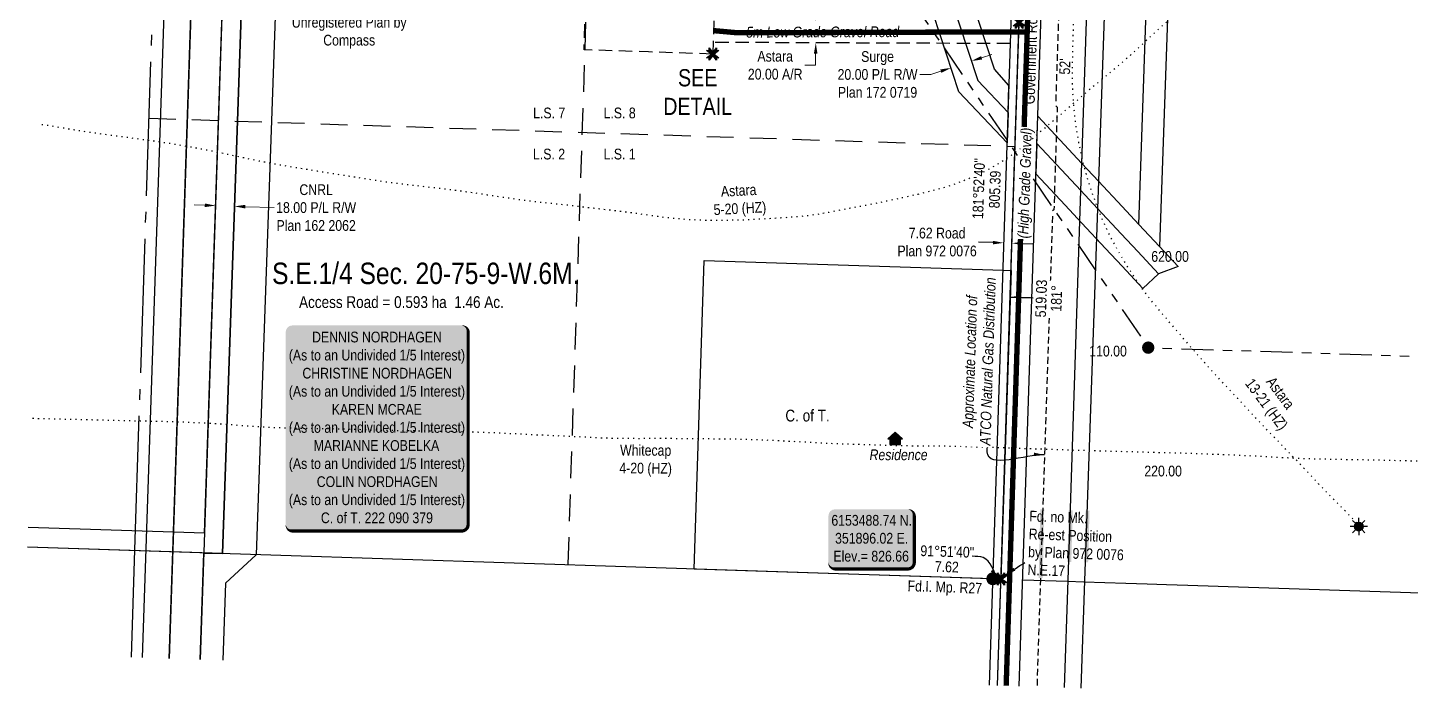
# Model space of a CAD drawing. Extents: x 350119 to 360339, y 6149858 to 6155226.
# Drawn here: x 350997 to 352285, y 6153387 to 6154002 of the extents above; entities that cross this region are included whole.
import ezdxf
from ezdxf.enums import TextEntityAlignment as Align

# ---------------------------------------------------------------- set-up
doc = ezdxf.new("R2010")
doc.units = 0
doc.header["$LTSCALE"] = 5
doc.header["$PDMODE"] = 35
doc.header["$PDSIZE"] = 0.5
for name, pattern in [('foc-ACCESSROAD', [3.75, 2.5, -1.25]), ('foc-DOT', [1, 0.2, -0.8]), ('foc-DRILLPATH', [14.75, 6, -1.75, 1.75, -1.75, 1.75, -1.75]), ('foc-LSD', [8, 5, -3]), ('foc-QUARTERLINE', [33, 25, -3, 2, -3]), ('UG_PIPE', [1.875, 1.25, -0.625])]:
    doc.linetypes.add(name, pattern=pattern)
doc.layers.get('Defpoints').update_dxf_attribs({"color": 9})
for name, color, linetype in [('AS-DRILL', 8, 'foc-DOT'), ('AS-DRILL-T', 8, 'Continuous'), ('AS-PIPE-UG', 44, 'UG_PIPE'), ('AS-PIPE-UG-T', 44, 'Continuous'), ('AS-RESIDENCE', 14, 'Continuous'), ('AS-ROADS', 254, 'Continuous'), ('AS-TELUS', 224, 'foc-TEL'), ('AS-UNDERLAY-H', 141, 'Continuous'), ('C-RW', 13, 'Continuous'), ('C-SYMBOL', 7, 'Continuous'), ('CG-NOTES', 7, 'Continuous'), ('DETAIL-HZ-Existing', 8, 'foc-DOT'), ('DETAIL-T', 7, 'Continuous'), ('F-AR', 190, 'foc-ACCESSROAD'), ('F-RW', 190, 'Continuous'), ('F-WS', 190, 'foc-ACCESSROAD'), ('F-WS-S', 8, 'Continuous'), ('L-AREAREQUIRED', 7, 'Continuous'), ('L-BD', 7, 'Continuous'), ('L-MON', 1, 'Continuous'), ('L-MON-T', 1, 'Continuous'), ('L-QSEC', 8, 'foc-QUARTERLINE'), ('L-ROAD-T', 7, 'Continuous'), ('L-SEC', 7, 'Continuous'), ('L-SECTION-LSD', 7, 'foc-LSD'), ('L-TITLEDB', 4, 'Continuous'), ('L-TITLEDB-T', 4, 'Continuous'), ('P-PDRILLPATH', 12, 'foc-DRILLPATH')]:
    doc.layers.add(name, color=color, linetype=linetype)
for name, color, linetype, lineweight in [('C-RW-T', 13, 'Continuous', 9), ('F-AR-T', 190, 'Continuous', 9), ('F-RW-T', 190, 'Continuous', 9), ('T-TEXT', 48, 'Continuous', 18)]:
    doc.layers.add(name, color=color, linetype=linetype, lineweight=lineweight)
doc.layers.add('P-DRILL-OFFSET', color=7, linetype='Continuous', true_color=0xcccccc, plot=False)
doc.layers.add('Z-DRILL-POINT', color=7, linetype='Continuous', true_color=0x7575ff, plot=False)
doc.styles.add('100L', font='ARIALN.TTF', dxfattribs={"height": 11})
doc.styles.add('175L', font='ARIALN.TTF', dxfattribs={"height": 20})
doc.styles.add('80', font='ARIALN.TTF', dxfattribs={"height": 10})
doc.styles.add('80CG', font='ARIALN.TTF', dxfattribs={"height": 10})
doc.styles.add('80L', font='ARIALN.TTF', dxfattribs={"height": 10})
doc.styles.add('80LS', font='ARIALNI.TTF', dxfattribs={"height": 10})
doc.styles.add('foc-LtypeFont', font='ARIALN.TTF', dxfattribs={"height": 7.35})
doc.styles.add('TXT', font='ARIALN.TTF', dxfattribs={"height": 0.2})
doc.linetypes.add('foc-TEL', pattern='A,2,-1,["T",foc-LtypeFont,S=0.2,R=0,X=-0.425,Y=-0.75],-1.24,8', length=12.24)
doc.linetypes.add('foc-TEL-NOLINE', pattern='A,0,-2,["T",foc-LtypeFont,S=0.2,R=0,X=-0.425,Y=-0.75],-10.24', length=12.24)
doc.dimstyles.new('Compass 5 000', dxfattribs={"dimscale": 5, "dimtxt": 9, "dimasz": 2, "dimexe": 0.2, "dimexo": 0.0625, "dimgap": 0.5, "dimtad": 0, "dimtih": 1, "dimtoh": 1, "dimzin": 0, "dimdsep": 46, "dimtxsty": '80CG', "dimcen": 0.1, "dimse1": 1, "dimse2": 1, "dimclrd": 256, "dimclrt": 256, "dimaunit": 1, "dimadec": 4, "dimazin": 0, "dimtfac": 0.06, "dimtofl": 0, "dimtmove": 0, "dimatfit": 1, "dimfxl": 0.2, "dimtolj": 1, "dimtzin": 0, "dimlwd": -1, "dimarcsym": 0})

# ---------------------------------------------------------------- blocks, each defined once
blk = doc.blocks.new('*D395')
at = {"layer": 'Defpoints', "color": 0, "transparency": 16777216}
for p in [(351124.6, 6154039.1), (351149.6, 6154038.3), (351148.8, 6154017)]:
    blk.add_point(p, dxfattribs=at)
at = {"layer": 'F-RW-T', "transparency": 16777216}
for p, q in [((351113.9, 6154018.2), (351103.9, 6154018.5)), ((351158.8, 6154016.6), (351240.7, 6154013.9))]:
    blk.add_line(p, q, dxfattribs=at)
for points in [[(351113.9, 6154019.8), (351113.8, 6154016.5), (351123.9, 6154017.8)], [(351158.9, 6154018.3), (351158.8, 6154015), (351148.8, 6154017)]]:
    blk.add_solid(points, dxfattribs=at)
at = {"layer": 'F-RW-T', "transparency": 16777216, "insert": (351296.2, 6154013.9), "char_height": 10, "attachment_point": 5, "style": '80CG'}
blk.add_mtext('\\A1;CSV\\P25.00 P/L R/W\\PUnregistered Plan by \\PCompass', dxfattribs=at)
blk = doc.blocks.new('*D404')
at = {"layer": 'Defpoints', "color": 0, "transparency": 16777216}
for p in [(351731, 6154007.9), (351738.9, 6154007.9), (351738.9, 6153987.9)]:
    blk.add_point(p, dxfattribs=at)
at = {"layer": 'F-AR-T', "transparency": 16777216}
for p, q in [((351731, 6154017.9), (351731, 6154027.9)), ((351730.9, 6153977.9), (351730.9, 6153967)), ((351730.9, 6153967), (351720.9, 6153967))]:
    blk.add_line(p, q, dxfattribs=at)
for points in [[(351729.3, 6154017.9), (351732.6, 6154017.9), (351731, 6154007.9)], [(351729.3, 6153977.9), (351732.6, 6153977.9), (351731, 6153987.9)]]:
    blk.add_solid(points, dxfattribs=at)
at = {"layer": 'F-AR-T', "transparency": 16777216, "insert": (351693.2, 6153967), "char_height": 10, "attachment_point": 5, "style": '80CG'}
blk.add_mtext('\\A1;Astara\\P20.00 A/R', dxfattribs=at)
blk = doc.blocks.new('*D406')
at = {"layer": 'C-RW-T', "transparency": 16777216}
for p, q in [((351161.6, 6153836.6), (351151.6, 6153836.9)), ((351199.4, 6153835.3), (351226.3, 6153834.4))]:
    blk.add_line(p, q, dxfattribs=at)
for points in [[(351161.7, 6153838.3), (351161.6, 6153834.9), (351171.6, 6153836.3)], [(351199.4, 6153837), (351199.3, 6153833.6), (351189.4, 6153835.6)]]:
    blk.add_solid(points, dxfattribs=at)
at = {"layer": 'Defpoints', "color": 0, "transparency": 16777216}
for p in [(351173.8, 6153900.4), (351191.6, 6153899.8), (351189.4, 6153835.6)]:
    blk.add_point(p, dxfattribs=at)
at = {"layer": 'C-RW-T', "transparency": 16777216, "insert": (351265.4, 6153834.4), "char_height": 10, "attachment_point": 5, "style": '80CG'}
blk.add_mtext('\\A1;CNRL\\P18.00 P/L R/W\\PPlan 162 2062', dxfattribs=at)
blk = doc.blocks.new('*D407')
at = {"layer": 'Defpoints', "color": 0, "transparency": 16777216}
for p in [(351852.9, 6154101.1), (351835.8, 6154095.5), (351848.1, 6154057.6)]:
    blk.add_point(p, dxfattribs=at)
at = {"layer": 'F-RW-T', "transparency": 16777216}
for p, q in [((351874.7, 6154066.2), (351884.2, 6154069.3)), ((351827, 6154050.7), (351817, 6154050.7)), ((351838.6, 6154054.5), (351827, 6154050.7))]:
    blk.add_line(p, q, dxfattribs=at)
for points in [[(351874.2, 6154067.8), (351875.2, 6154064.6), (351865.2, 6154063.1)], [(351838.1, 6154056.1), (351839.1, 6154052.9), (351848.1, 6154057.6)]]:
    blk.add_solid(points, dxfattribs=at)
at = {"layer": 'F-RW-T', "transparency": 16777216, "insert": (351777.9, 6154050.7), "char_height": 10, "attachment_point": 5, "style": '80CG', "bg_fill": 3, "box_fill_scale": 1.1, "bg_fill_color": 256, "bg_fill_true_color": 13158600, "bg_fill_transparency": 0}
blk.add_mtext('\\A1;Alliance\\P18.00 P/L R/W\\PPlan 002 3896', dxfattribs=at)
blk = doc.blocks.new('*D411')
at = {"layer": 'Defpoints', "color": 0, "transparency": 16777216}
for p in [(351906.7, 6153820.7), (351914.6, 6153820.4), (351906.1, 6153801.6)]:
    blk.add_point(p, dxfattribs=at)
at = {"layer": 'L-TITLEDB-T', "transparency": 16777216}
for p, q in [((351896.1, 6153801.9), (351882.8, 6153802.3)), ((351924, 6153801), (351934, 6153800.7))]:
    blk.add_line(p, q, dxfattribs=at)
for points in [[(351896.2, 6153803.5), (351896.1, 6153800.2), (351906.1, 6153801.6)], [(351924, 6153802.7), (351923.9, 6153799.3), (351914, 6153801.3)]]:
    blk.add_solid(points, dxfattribs=at)
at = {"layer": 'L-TITLEDB-T', "transparency": 16777216, "insert": (351844.1, 6153802.3), "char_height": 10, "attachment_point": 5, "style": '80CG', "bg_fill": 3, "box_fill_scale": 1.1, "bg_fill_color": 256, "bg_fill_true_color": 13158600, "bg_fill_transparency": 0}
blk.add_mtext('\\A1;7.62 Road\\PPlan 972 0076', dxfattribs=at)
blk = doc.blocks.new('fdia')
at = {"color": 255, "const_width": 1}
blk.add_lwpolyline([(-0.5, 0, 1), (0.5, 0, 1)], format="xyb", close=True, dxfattribs=at)
blk = doc.blocks.new('Fdiaa')
blk.add_blockref('fdia', (0, 0))
blk = doc.blocks.new('fdib')
at = {"color": 1, "const_width": 1.6}
blk.add_lwpolyline([(-0.4, 0, 1), (0.4, 0, 1)], format="xyb", close=True, dxfattribs=at)
at = {"color": 1}
blk.add_circle((0, 0), 0.8, dxfattribs=at)
blk = doc.blocks.new('Fdibb')
blk.add_blockref('fdib', (0, 0))
blk = doc.blocks.new('fdicc')
for name in ['Fdibb', 'Fdiaa']:
    blk.add_blockref(name, (0, 0))
blk = doc.blocks.new('FDI')
blk.add_blockref('fdicc', (0, 0))
blk = doc.blocks.new('res_occ')
for points in [[(0.1, 0.89), (-1.26, -0.37), (1.46, -0.37)], [(-0.9, -1.43), (1.1, -1.43), (1.1, -0.37), (-0.9, -0.37)]]:
    blk.add_hatch(color=14).paths.add_polyline_path(points)
at = {"color": 14}
for points in [[(0.1, 0.89), (-1.26, -0.37), (1.46, -0.37)], [(-0.9, -1.43), (1.1, -1.43), (1.1, -0.37), (-0.9, -0.37)]]:
    blk.add_lwpolyline(points, close=True, dxfattribs=at)
blk = doc.blocks.new('TEMP')
h = blk.add_hatch(color=255)
h.dxf.hatch_style = 1
h.paths.add_polyline_path([(0, 0.25), (-0.67, 1.15), (-0.67, 0.67), (-1.15, 0.67), (-0.25, 0), (-1.15, -0.67), (-0.67, -0.67), (-0.67, -1.15), (0, -0.25), (0.67, -1.15), (0.67, -0.67), (1.15, -0.67), (0.25, 0), (1.15, 0.67), (0.67, 0.67), (0.67, 1.15)])
h.paths.add_polyline_path([(0.57, 0.85), (0.57, 0.57), (0.85, 0.57), (0.08, 0), (0.85, -0.57), (0.57, -0.57), (0.57, -0.85), (0, -0.08), (-0.57, -0.85), (-0.57, -0.57), (-0.85, -0.57), (-0.08, 0), (-0.85, 0.57), (-0.57, 0.57), (-0.57, 0.85), (0, 0.08)], flags=16)
h = blk.add_hatch(color=1)
h.dxf.hatch_style = 1
h.paths.add_polyline_path([(0, 0.08), (-0.57, 0.85), (-0.57, 0.57), (-0.85, 0.57), (-0.08, 0), (-0.85, -0.57), (-0.57, -0.57), (-0.57, -0.85), (0, -0.08), (0.57, -0.85), (0.57, -0.57), (0.85, -0.57), (0.08, 0), (0.85, 0.57), (0.57, 0.57), (0.57, 0.85)])
at = {"color": 1}
for p, q in [((-0.08, 0), (0.08, 0)), ((0, 0.08), (0, -0.08))]:
    blk.add_line(p, q, dxfattribs=at)
at = {"color": 255, "flags": 128}
blk.add_lwpolyline([(-0.25, 0), (-1.15, 0.67), (-0.67, 0.67), (-0.67, 1.15), (0, 0.25), (0.67, 1.15), (0.67, 0.67), (1.15, 0.67), (0.25, 0), (1.15, -0.67), (0.67, -0.67), (0.67, -1.15), (0, -0.25), (-0.67, -1.15), (-0.67, -0.67), (-1.15, -0.67)], close=True, dxfattribs=at)
at = {"color": 1, "flags": 128}
blk.add_lwpolyline([(-0.08, 0), (-0.85, 0.57), (-0.57, 0.57), (-0.57, 0.85), (0, 0.08), (0.57, 0.85), (0.57, 0.57), (0.85, 0.57), (0.08, 0), (0.85, -0.57), (0.57, -0.57), (0.57, -0.85), (0, -0.08), (-0.57, -0.85), (-0.57, -0.57), (-0.85, -0.57)], close=True, dxfattribs=at)
blk = doc.blocks.new('*D441')
at = {"layer": 'Defpoints', "color": 0, "transparency": 16777216}
for p in [(351857.1, 6153964.6), (351857.2, 6153964.2), (351876.2, 6153970.4)]:
    blk.add_point(p, dxfattribs=at)
at = {"layer": 'F-RW-T', "transparency": 16777216}
for p, q in [((351885.6, 6153974), (351895.1, 6153977.1)), ((351847.6, 6153961.5), (351838.1, 6153958.4)), ((351838.1, 6153958.4), (351828.1, 6153958.4))]:
    blk.add_line(p, q, dxfattribs=at)
for points in [[(351885.1, 6153975.6), (351886.1, 6153972.4), (351876.1, 6153970.9)], [(351847.1, 6153963.1), (351848.1, 6153959.9), (351857.1, 6153964.6)]]:
    blk.add_solid(points, dxfattribs=at)
at = {"layer": 'F-RW-T', "transparency": 16777216, "insert": (351788.6, 6153958.4), "char_height": 10, "attachment_point": 5, "style": '80CG'}
blk.add_mtext('\\A1;Surge\\P20.00 P/L R/W\\PPlan 172 0719', dxfattribs=at)
blk = doc.blocks.new('*U451')
h = blk.add_hatch(color=254)
edge = h.paths.add_edge_path()
edge.add_line((-34, -28.5), (34, -28.5))
edge.add_arc((34, -22.5), 6, 270, 360)
edge.add_line((40, -22.5), (40, 21))
edge.add_arc((34, 21), 6, 0, 90)
edge.add_line((34, 27), (-34, 27))
edge.add_arc((-34, 21), 6, 90, 180)
edge.add_line((-40, 21), (-40, -22.5))
edge.add_arc((-34, -22.5), 6, 180, 270)
at = {"color": 1, "flags": 128}
blk.add_lwpolyline([(-34, -28.5, 3, 3, 0), (34, -28.5, 3, 3, 0.414214), (40, -22.5, 3, 3, 0), (40, 21, 3, 0, 0.414214), (34, 27, 0, 0, 0), (-34, 27, 0, 0, 0.414214), (-40, 21, 0, 0, 0), (-40, -22.5, 0, 3, 0.414214)], format="xyseb", close=True, dxfattribs=at)
blk.add_lwpolyline([(-27.6, -15.9, 0, 10, 0), (0, 0, 5, 5, 0)], format="xyseb", dxfattribs=at)
at = {"color": 1, "style": '80'}
blk.add_attdef('ENTER_TEXT_001', (-37, -5), '', height=10, dxfattribs=at)
blk = doc.blocks.new('*U493')
h = blk.add_hatch(color=59)
edge = h.paths.add_edge_path()
edge.add_line((-79, -96.5), (79, -96.5))
edge.add_arc((79, -90.5), 6, 270, 360)
edge.add_line((85, -90.5), (85, 89))
edge.add_arc((79, 89), 6, 0, 90)
edge.add_line((79, 95), (-79, 95))
edge.add_arc((-79, 89), 6, 90, 180)
edge.add_line((-85, 89), (-85, -90.5))
edge.add_arc((-79, -90.5), 6, 180, 270)
at = {"color": 1, "flags": 128}
blk.add_lwpolyline([(-79, -96.5, 3, 3, 0), (79, -96.5, 3, 3, 0.414214), (85, -90.5, 3, 3, 0), (85, 89, 3, 0, 0.414214), (79, 95, 0, 0, 0), (-79, 95, 0, 0, 0.414214), (-85, 89, 0, 0, 0), (-85, -90.5, 0, 3, 0.414214)], format="xyseb", close=True, dxfattribs=at)
blk.add_lwpolyline([(-59.1, -14.1, 0, 7.5, 0), (0, 0, 0, 0, 0)], format="xyseb", dxfattribs=at)
at = {"color": 1, "style": '80'}
blk.add_attdef('ENTER_TEXT_001', (-37, -5), '', height=10, dxfattribs=at)
blk = doc.blocks.new('plbh')
at = {"layer": 'L-MON'}
h = blk.add_hatch(color=255, dxfattribs=at)
h.dxf.hatch_style = 1
edge = h.paths.add_edge_path()
edge.add_arc((0, 0), 1.16, 0, 360)
h = blk.add_hatch(color=256, dxfattribs=at)
h.dxf.hatch_style = 1
h.paths.add_polyline_path([(-0.96, 0, 1), (0.96, 0, 1)])
h.paths.add_polyline_path([(0.91, 0, -1), (-0.91, 0, -1)], flags=16)
h.paths.add_polyline_path([(0.45, 0, -1), (-0.45, 0, -1)], flags=0)
h = blk.add_hatch(color=256, dxfattribs=at)
h.dxf.hatch_style = 1
h.paths.add_polyline_path([(-0.45, 0, 1), (0.45, 0, 1)])
h.paths.add_polyline_path([(0.4, 0, -1), (-0.4, 0, -1)], flags=16)
at = {"layer": 'L-MON', "color": 240}
for radius in [0.96, 0.91, 0.45, 0.4]:
    blk.add_circle((0, 0), radius, dxfattribs=at)
blk = doc.blocks.new('GAS')
h = blk.add_hatch(color=255)
h.dxf.hatch_style = 1
edge = h.paths.add_edge_path()
edge.add_arc((0, 0), 0.9, 0, 360)
for p, q in [((-0.81, 0), (-1.62, 0)), ((-0.57, 0.57), (-1.14, 1.14)), ((0, 0.81), (0, 1.62)), ((0.57, 0.57), (1.14, 1.14)), ((1.62, 0), (0.81, 0)), ((-0.57, -0.57), (-1.14, -1.14)), ((0, -0.81), (0, -1.62)), ((1.14, -1.14), (0.57, -0.57))]:
    blk.add_line(p, q)
blk.add_circle((0, 0), 0.8)

msp = doc.modelspace()

# ---------------------------------------------------------------- hatches: boundary and pattern name
at = {"layer": 'AS-UNDERLAY-H'}
h = msp.add_hatch(color=256, dxfattribs=at)
h.dxf.hatch_style = 1
h.paths.add_polyline_path([(351940.218, 6153553.391), (351943.917, 6153553.391), (351942.551, 6153489.59), (351938.852, 6153489.59)])
h = msp.add_hatch(color=256, dxfattribs=at)
h.dxf.hatch_style = 1
h.paths.add_polyline_path([(351966.751, 6153552.421), (351970.45, 6153552.421), (351969.168, 6153504.291), (351965.47, 6153504.291)])
h = msp.add_hatch(color=256, dxfattribs=at)
h.dxf.hatch_style = 1
h.paths.add_polyline_path([(351982.445, 6153552.259), (351986.143, 6153552.259), (351984.862, 6153504.129), (351981.163, 6153504.129)])

# ---------------------------------------------------------------- linework, layer by layer
at = {"layer": 'AS-DRILL', "flags": 128}
msp.add_lwpolyline([(353710.497, 6153803.69), (353710.497, 6153803.69), (353710.32, 6153803.776), (353709.955, 6153803.938), (353709.4, 6153804.097), (353708.472, 6153803.878), (353707.635, 6153802.795), (353707.553, 6153802.137), (353707.73, 6153801.741), (353707.907, 6153801.635), (353708.163, 6153801.807), (353708.505, 6153802.166), (353708.897, 6153802.813), (353708.877, 6153803.434), (353708.491, 6153803.837), (353708.247, 6153804.336), (353708.096, 6153804.901), (353708.122, 6153805.4), (353708.309, 6153805.884), (353708.369, 6153806.202), (353708.414, 6153806.351), (353708.542, 6153806.587), (353708.586, 6153806.986), (353708.52, 6153807.428), (353708.525, 6153807.558), (353708.52, 6153807.428), (353708.551, 6153807.447), (353708.598, 6153807.656), (353708.81, 6153807.709), (353709.226, 6153807.605), (353709.693, 6153807.789), (353709.988, 6153807.949), (353710.057, 6153808.207), (353710.426, 6153808.455), (353710.872, 6153808.34), (353711.142, 6153808.341), (353711.355, 6153808.114), (353711.399, 6153807.652), (353711.414, 6153807.502), (353711.396, 6153807.542), (353711.278, 6153807.606), (353711.158, 6153807.63), (353711.101, 6153807.722), (353711.089, 6153807.953), (353711.425, 6153808.112), (353711.933, 6153807.764), (353712.324, 6153807.471), (353712.372, 6153807.42), (353712.356, 6153807.24), (353712.638, 6153807.001), (353712.708, 6153806.698), (353712.697, 6153806.348), (353712.788, 6153806.095), (353712.857, 6153806.053), (353712.897, 6153806.052), (353712.916, 6153806.041), (353712.873, 6153805.952), (353712.6, 6153805.561), (353711.984, 6153804.791), (353711.094, 6153803.6), (353709.96, 6153802.007), (353708.648, 6153800.15), (353707.168, 6153798.078), (353705.477, 6153795.673), (353703.573, 6153792.905), (353701.488, 6153789.773), (353699.23, 6153786.286), (353696.742, 6153782.477), (353694.056, 6153778.424), (353691.269, 6153774.065), (353688.369, 6153769.328), (353685.286, 6153764.198), (353682.061, 6153758.683), (353678.746, 6153752.9), (353675.273, 6153746.863), (353671.673, 6153740.629), (353667.947, 6153734.2), (353664.054, 6153727.586), (353659.991, 6153720.937), (353655.739, 6153714.065), (353651.491, 6153706.983), (353647.148, 6153699.764), (353642.534, 6153692.514), (353637.7, 6153685.291), (353637.469, 6153684.958), (353632.745, 6153678.012), (353627.757, 6153670.654), (353622.648, 6153663.27), (353620.726, 6153660.562), (353617.341, 6153655.963), (353611.715, 6153648.966), (353605.61, 6153642.326), (353599.206, 6153635.996), (353592.606, 6153629.813), (353585.745, 6153623.888), (353578.545, 6153618.315), (353571.017, 6153613.103), (353563.193, 6153608.311), (353555.113, 6153603.948), (353546.862, 6153599.86), (353538.439, 6153595.999), (353529.811, 6153592.314), (353520.992, 6153588.876), (353512.092, 6153585.741), (353503.039, 6153582.781), (353493.855, 6153580.126), (353484.608, 6153577.663), (353475.342, 6153575.25), (353465.558, 6153572.885), (353456.115, 6153570.858), (353446.679, 6153569.042), (353442.372, 6153568.285), (353437.181, 6153567.437), (353427.59, 6153566.086), (353418.018, 6153564.984), (353408.34, 6153563.997), (353398.718, 6153563.187), (353389.104, 6153562.627), (353379.487, 6153562.297), (353369.859, 6153562.198), (353360.208, 6153562.34), (353340.897, 6153562.933), (353321.634, 6153563.456), (353302.356, 6153563.848), (353283.096, 6153564.17), (353263.881, 6153564.351), (353244.597, 6153564.243), (353225.614, 6153563.876), (353206.871, 6153563.79), (353187.968, 6153564.32), (353169.211, 6153565.326), (353150.662, 6153566.565), (353128.987, 6153567.968), (353109.737, 6153569.2), (353090.564, 6153570.309), (353071.289, 6153571.092), (353052.003, 6153571.825), (353032.704, 6153572.789), (353013.468, 6153573.81), (352994.183, 6153574.904), (352974.941, 6153576.066), (352955.707, 6153577.147), (352936.333, 6153577.963), (352917.087, 6153578.405), (352897.817, 6153578.717), (352878.547, 6153579.049), (352859.247, 6153579.373), (352839.929, 6153579.737), (352820.681, 6153580.118), (352801.494, 6153580.538), (352782.206, 6153580.921), (352762.966, 6153581.242), (352743.675, 6153581.545), (352724.462, 6153581.776), (352705.179, 6153582.298), (352685.915, 6153583.101), (352666.637, 6153583.784), (352647.381, 6153584.526), (352628.092, 6153585.469), (352608.842, 6153586.401), (352589.59, 6153587.253), (352570.294, 6153587.986), (352551.041, 6153588.518), (352531.765, 6153588.95), (352512.478, 6153589.363), (352493.155, 6153589.897), (352473.882, 6153590.72), (352454.615, 6153591.732), (352436.017, 6153592.682), (352417.167, 6153593.591), (352398.308, 6153594.54), (352379.564, 6153595.335), (352360.994, 6153595.944), (352342.406, 6153596.583), (352323.508, 6153597.273), (352304.649, 6153597.902), (352284.966, 6153598.438), (352267.289, 6153598.837), (352248.653, 6153599.238), (352230.055, 6153599.608), (352211.314, 6153599.883), (352192.668, 6153600.314), (352174.043, 6153601.065), (352155.365, 6153602.038), (352136.509, 6153603.087), (352117.888, 6153603.958), (352099.232, 6153604.679), (352080.734, 6153605.346), (352062.071, 6153605.868), (352043.417, 6153606.36), (352024.845, 6153606.899), (352006.072, 6153607.415), (351987.418, 6153607.897), (351968.776, 6153608.448), (351950.146, 6153609.069), (351931.466, 6153609.662), (351912.68, 6153610.378), (351893.953, 6153611.082), (351875.52, 6153611.617), (351855.864, 6153612.062), (351836.631, 6153612.263), (351817.346, 6153612.435), (351798.07, 6153612.878), (351778.819, 6153613.47), (351759.578, 6153614.051), (351740.353, 6153614.832), (351721.098, 6153615.874), (351701.953, 6153616.952), (351682.653, 6153617.876), (351663.354, 6153618.519), (351644.094, 6153618.831), (351624.839, 6153618.993), (351605.655, 6153619.202), (351586.389, 6153619.324), (351567.115, 6153619.236), (351547.896, 6153619.266), (351528.626, 6153619.909), (351509.329, 6153620.902), (351490.038, 6153621.806), (351480.416, 6153622.196), (351470.795, 6153622.607), (351461.196, 6153623.117), (351451.588, 6153623.618), (351432.307, 6153624.51), (351413.082, 6153625.271), (351393.809, 6153625.814), (351374.481, 6153626.188), (351355.068, 6153626.415), (351335.788, 6153626.737), (351316.616, 6153627.296), (351297.356, 6153627.908), (351278.099, 6153628.31), (351258.948, 6153628.588), (351239.69, 6153628.98), (351220.403, 6153629.673), (351201.134, 6153630.916), (351181.891, 6153632.368), (351162.599, 6153633.511), (351143.36, 6153634.473), (351124.042, 6153635.137), (351104.794, 6153635.498), (351085.506, 6153635.901), (351066.243, 6153636.413), (351046.987, 6153636.865), (351027.799, 6153637.244), (351008.496, 6153637.768), (351000.488, 6153638.043)], dxfattribs=at)
at = {"layer": 'AS-PIPE-UG', "flags": 128}
for points in [[(351955.01, 6153933.621), (351966.671, 6154290.049), (351951.521, 6154291.76)], [(351954.861, 6153929.065), (351956.022, 6153928.03), (351952.938, 6153832.249), (351951.661, 6153831.288)], [(351951.506, 6153826.513), (351940.429, 6153487.975), (351937.168, 6153388.295)]]:
    msp.add_lwpolyline(points, dxfattribs=at)
at = {"layer": 'AS-ROADS', "const_width": 4.999, "flags": 128}
for points in [[(351943.611, 6154480.879), (351908.469, 6153389.225)], [(351635.641, 6153999.295), (351655.952, 6153997.452), (351682.005, 6153997.306), (351928.071, 6153998.129)]]:
    msp.add_lwpolyline(points, dxfattribs=at)
at = {"layer": 'AS-TELUS', "linetype": 'foc-TEL-NOLINE'}
msp.add_line((351900.252, 6153389.491), (351931.75, 6154346.282), dxfattribs=at)
at = {"layer": 'C-RW', "flags": 128}
msp.add_lwpolyline([(350997.156, 6153536.781), (351161.422, 6153531.452), (351186.38, 6154272.63), (351251.18, 6154333.204), (351679.045, 6154319.349), (351868.758, 6154364.944), (351894.453, 6155099.838), (351912.564, 6155099.272), (351885.946, 6154350.567), (351680.889, 6154301.285), (351258.034, 6154314.977), (351204.133, 6154264.593), (351178.24, 6153512.141), (350996.54, 6153518.059)], dxfattribs=at)
at = {"layer": 'DETAIL-HZ-Existing', "flags": 128}
msp.add_lwpolyline([(352237.03, 6153537.354), (352237.019, 6153537.314), (352237.003, 6153537.145), (352237.099, 6153537.342), (352237.296, 6153537.525), (352237.469, 6153537.629), (352237.491, 6153537.669), (352237.502, 6153537.698), (352237.483, 6153537.749), (352237.455, 6153537.8), (352237.264, 6153538.057), (352236.86, 6153538.54), (352236.274, 6153539.26), (352235.495, 6153540.207), (352234.532, 6153541.32), (352233.316, 6153542.642), (352231.857, 6153544.192), (352230.136, 6153545.971), (352228.133, 6153547.999), (352225.85, 6153550.318), (352223.325, 6153552.904), (352220.589, 6153555.728), (352217.619, 6153558.739), (352214.444, 6153561.938), (352211.068, 6153565.364), (352207.44, 6153569.048), (352203.551, 6153573.001), (352199.482, 6153577.28), (352195.253, 6153581.815), (352190.809, 6153586.547), (352186.132, 6153591.458), (352181.263, 6153596.614), (352176.19, 6153601.968), (352170.902, 6153607.459), (352165.469, 6153613.105), (352159.91, 6153618.886), (352154.215, 6153624.781), (352148.425, 6153630.799), (352142.491, 6153637.022), (352136.588, 6153643.284), (352130.486, 6153649.864), (352124.308, 6153656.555), (352118.068, 6153663.219), (352111.78, 6153669.914), (352105.6, 6153676.556), (352099.421, 6153683.228), (352093.025, 6153690.277), (352086.663, 6153697.465), (352080.46, 6153704.598), (352074.164, 6153711.954), (352069.467, 6153717.465), (352057.791, 6153731.156), (352053.372, 6153736.308), (352047.319, 6153743.456), (352041.472, 6153750.776), (352035.872, 6153758.289), (352030.466, 6153765.945), (352025.265, 6153773.735), (352020.249, 6153781.638), (352015.396, 6153789.656), (352010.777, 6153797.806), (352006.373, 6153806.069), (352002.223, 6153814.473), (351998.348, 6153823.009), (351994.778, 6153831.664), (351991.431, 6153840.421), (351988.306, 6153849.252), (351985.394, 6153858.155), (351982.715, 6153867.13), (351980.308, 6153876.186), (351978.174, 6153885.303), (351976.302, 6153894.491), (351974.681, 6153903.721), (351973.323, 6153912.992), (351972.185, 6153922.285), (351971.288, 6153931.611), (351970.693, 6153940.966), (351970.387, 6153950.322), (351970.323, 6153959.699), (351970.388, 6153969.062), (351970.506, 6153978.794), (351970.721, 6153988.162), (351971.036, 6153997.527), (351971.382, 6154006.89), (351971.717, 6154016.254), (351972.042, 6154025.619), (351972.358, 6154034.983), (351972.643, 6154044.339), (351972.913, 6154053.845), (351973.208, 6154063.201), (351973.573, 6154072.544), (351973.968, 6154081.896), (351974.362, 6154091.238), (351974.647, 6154100.594), (351974.903, 6154109.96), (351975.182, 6154119.456), (351975.428, 6154128.823), (351975.563, 6154138.194), (351975.584, 6154147.729), (351975.6, 6154157.104), (351975.675, 6154166.466), (351975.82, 6154175.837), (351975.97, 6154185.347), (351976.195, 6154194.685), (351976.51, 6154204.05), (351976.865, 6154213.413), (351977.171, 6154222.778), (351977.476, 6154232.143), (351977.771, 6154241.498), (351977.93, 6154248.887), (351978.115, 6154258.246), (351978.36, 6154267.613), (351978.646, 6154276.979), (351978.941, 6154286.334), (351979.206, 6154295.691), (351979.511, 6154305.046), (351979.856, 6154314.399), (351980.131, 6154323.765), (351980.457, 6154333.13), (351980.722, 6154342.496), (351980.727, 6154351.861), (351980.682, 6154361.228), (351980.738, 6154370.592), (351980.913, 6154379.961), (351981.128, 6154389.309), (351981.332, 6154398.648), (351981.562, 6154408.145), (351981.847, 6154417.491), (351982.192, 6154426.845), (351982.557, 6154436.198), (351982.942, 6154445.56), (351983.347, 6154454.911), (351983.762, 6154464.273), (351984.203, 6154473.803), (351984.648, 6154483.154), (351985.063, 6154492.515), (351985.409, 6154501.879), (351985.784, 6154511.231), (351986.229, 6154520.592), (351986.799, 6154530.078), (351987.433, 6154539.422), (351988.059, 6154548.786), (351988.684, 6154558.14), (351989.309, 6154567.495), (351989.914, 6154576.85), (351990.47, 6154586.206), (351990.97, 6154595.705), (351991.504, 6154605.052), (351991.94, 6154614.413), (351992.265, 6154623.777), (351992.621, 6154633.17), (351992.987, 6154642.533), (351993.352, 6154651.906), (351993.748, 6154661.268), (351994.173, 6154670.629), (351994.598, 6154679.99), (351995.004, 6154689.352), (351995.379, 6154698.715), (351995.744, 6154708.078), (351996.213, 6154721.419)], dxfattribs=at)
at = {"layer": 'F-AR'}
msp.add_line((351912.357, 6153987.152), (351635.968, 6153988.269), dxfattribs=at)
at = {"layer": 'F-RW', "flags": 128}
for points in [[(351103.569, 6153415.307), (351134.019, 6154319.599), (351151.382, 6154835.296), (351156.378, 6154835.128), (351156.916, 6154851.115), (351151.921, 6154851.283), (351161.061, 6155122.757), (351186.043, 6155121.978), (351158.999, 6154318.758), (351128.55, 6153414.498)], [(351128.551, 6153414.498), (351131.916, 6153514.415), (351158.999, 6154318.758), (351178.502, 6154897.987), (351179.107, 6154915.951), (351179.522, 6154928.274), (351182.754, 6155024.292), (351183.279, 6155039.855), (351184.535, 6155077.196), (351185.04, 6155092.185), (351186.043, 6155121.978)], [(351215.02, 6155121.07), (351213.995, 6155091.243), (351213.484, 6155076.215), (351211.923, 6155030.362), (351211.392, 6155014.782), (351208.946, 6154942.227), (351208.536, 6154929.862), (351207.93, 6154911.868), (351188.186, 6154326.272), (351187.901, 6154317.813), (351160.816, 6153513.47), (351157.458, 6153413.561)], [(351235.006, 6155120.433), (351216.351, 6154566.348), (351224.464, 6154517.43), (351231.405, 6154498.942), (351241.051, 6154483.482), (351264.555, 6154458.284), (351278.713, 6154435.328), (351288.415, 6154409.792), (351292.497, 6154383.217), (351289.938, 6154299.83), (351235.642, 6154249.984), (351209.454, 6153511.124), (351180.848, 6153484.537), (351178.435, 6153412.881)], [(351157.452, 6153413.561), (351160.79, 6153512.709), (351178.24, 6153512.141), (351204.133, 6154264.593), (351258.034, 6154314.977), (351260.429, 6154381.263), (351257.307, 6154401.592), (351249.886, 6154421.122), (351238.993, 6154438.786), (351215.546, 6154463.923), (351202.575, 6154484.713), (351194.273, 6154506.823)], [(351829.934, 6154111.43), (351882.073, 6153952.684), (351910.251, 6153922.909), (351911.082, 6153948.254), (351897.526, 6153963.304), (351846.879, 6154117.507)], [(351962.829, 6153387.464), (351966.352, 6153487.368), (351978.19, 6153850.212), (351978.983, 6153875.582), (351985.152, 6154065.283)], [(352000.78, 6154039.891), (351994.6, 6153858.968), (351993.504, 6153833.683), (351981.573, 6153486.876), (351978.073, 6153386.97)]]:
    msp.add_lwpolyline(points, dxfattribs=at)
for points in [[(351864.474, 6153942.192), (351811.106, 6154104.678), (351524.641, 6154840.48), (351491.451, 6154927.483), (351484.907, 6154944.24), (351451.899, 6155028.534), (351444.108, 6155048.396), (351046.59, 6155061.742), (351047.261, 6155081.726), (351457.749, 6155067.945), (351464.637, 6155050.816), (351470.513, 6155035.835), (351503.525, 6154951.531), (351510.082, 6154934.741), (351543.298, 6154847.67), (351829.934, 6154111.43), (351882.073, 6153952.684), (351910.251, 6153922.909), (351909.329, 6153894.793)], [(351949.024, 6154248.361), (351949.958, 6154276.865), (351993.028, 6154260.605), (352008.042, 6154254.946), (352022.176, 6154249.587), (352043.093, 6154233.167), (352057.799, 6154211.095), (352065.068, 6154185.575), (352060.595, 6154063.836), (352051.435, 6153798.252), (352032.039, 6153818.834), (352039.989, 6154045.301), (352033.646, 6154065.916), (352037.728, 6154182.319), (352032.763, 6154199.584), (352022.513, 6154214.637), (352008.492, 6154225.849), (352006.856, 6154226.469), (351991.844, 6154232.164)], [(351937.883, 6153919.468), (351978.983, 6153875.582), (351994.6, 6153858.968), (352016.586, 6153835.323), (352032.039, 6153818.834), (352051.435, 6153798.252), (352068.77, 6153779.634), (352050.416, 6153772.863), (352031.164, 6153793.437), (352015.713, 6153809.948), (351993.504, 6153833.683), (351978.19, 6153850.212), (351937.053, 6153894.161)]]:
    msp.add_lwpolyline(points, close=True, dxfattribs=at)
msp.add_lwpolyline([(351936.126, 6153865.892), (351963.557, 6153836.586), (351978.837, 6153820.094, 0.00123383), (351978.904, 6153820.022), (352001.113, 6153796.287), (352016.565, 6153779.775), (352035.816, 6153759.201), (352050.416, 6153772.863), (352031.164, 6153793.437), (352015.713, 6153809.948), (351993.504, 6153833.683), (351978.19, 6153850.212), (351937.053, 6153894.161)], format="xyb", close=True, dxfattribs=at)
at = {"layer": 'F-WS', "flags": 128}
msp.add_lwpolyline([(351635.02, 6153977.409), (351575.069, 6153979.409), (351515.118, 6153981.409), (351519.451, 6154111.303), (351639.353, 6154107.303), (351636.049, 6154008.264)], close=True, dxfattribs=at)
at = {"layer": 'L-QSEC'}
for p, q in [((351096.486, 6153515.575), (351122.935, 6154319.352)), ((351093.184, 6153415.644), (351096.486, 6153515.575))]:
    msp.add_line(p, q, dxfattribs=at)
at = {"layer": 'L-SEC'}
for p, q in [((351903.635, 6153488.514), (350996.54, 6153518.059)), ((351923.735, 6153487.831), (351965.774, 6153486.437)), ((351965.774, 6153486.437), (351980.942, 6153485.935)), ((351980.942, 6153485.935), (352019.9, 6153484.644)), ((352019.9, 6153484.644), (352039.914, 6153483.98)), ((352039.914, 6153483.98), (352057.819, 6153483.387)), ((352057.819, 6153483.387), (352077.803, 6153482.725)), ((352077.803, 6153482.725), (352731.105, 6153461.074))]:
    msp.add_line(p, q, dxfattribs=at)
at = {"layer": 'L-SEC', "flags": 128}
for points in [[(351900.389, 6153389.487), (351956.386, 6155097.895)], [(351920.49, 6153388.835), (351976.486, 6155097.214)]]:
    msp.add_lwpolyline(points, dxfattribs=at)
at = {"layer": 'L-SECTION-LSD'}
for p, q in [((351500.265, 6153502.372), (351526.704, 6154306.75)), ((351109.716, 6153917.647), (351916.841, 6153891.427))]:
    msp.add_line(p, q, dxfattribs=at)
at = {"layer": 'L-TITLEDB', "flags": 128}
msp.add_lwpolyline([(351892.775, 6153389.734), (351948.772, 6155098.14)], dxfattribs=at)
msp.add_lwpolyline([(351627.104, 6153785.079), (351905.655, 6153776.047), (351913.052, 6153775.823), (351903.635, 6153488.514), (351896.021, 6153488.762), (351617.748, 6153497.826)], close=True, dxfattribs=at)
at = {"layer": 'P-PDRILLPATH', "flags": 128}
msp.add_lwpolyline([(351559.74, 6154409.745), (352040.851, 6153704.013), (356694.307, 6153554.271)], dxfattribs=at)

# ---------------------------------------------------------------- block references
at = {"layer": 'AS-RESIDENCE', "xscale": 4.998775000000045, "yscale": 4.998775000000045, "zscale": 4.998775000000045}
msp.add_blockref('res_occ', (351804.596, 6153620.818), dxfattribs=at)
at = {"layer": 'CG-NOTES'}
ref = msp.add_blockref('*U493', (351322.056, 6153629.726), dxfattribs=dict(at, xscale=0.9997390000000119, yscale=0.9997390000000119, zscale=0.9997390000000119))
ref.add_attrib('ENTER_TEXT_001', 'DENNIS NORDHAGEN', (351261.67, 6153708.905), dxfattribs={"layer": '0', "color": 1, "height": 9.99739, "style": '80'})
ref.add_attrib('ENTER_TEXT_002', '(As to an Undivided 1/5 Interest)', (351239.929, 6153692.072), dxfattribs={"layer": '0', "color": 1, "height": 9.99739, "style": '80'})
ref.add_attrib('ENTER_TEXT_003', 'CHRISTINE NORDHAGEN', (351252.603, 6153675.233), dxfattribs={"layer": '0', "color": 1, "height": 9.99739, "style": '80'})
ref.add_attrib('ENTER_TEXT_004', '(As to an Undivided 1/5 Interest)', (351239.929, 6153658.4), dxfattribs={"layer": '0', "color": 1, "height": 9.99739, "style": '80'})
ref.add_attrib('ENTER_TEXT_005', 'KAREN MCRAE', (351279.953, 6153641.56), dxfattribs={"layer": '0', "color": 1, "height": 9.99739, "style": '80'})
ref.add_attrib('ENTER_TEXT_006', '(As to an Undivided 1/5 Interest)', (351239.929, 6153624.727), dxfattribs={"layer": '0', "color": 1, "height": 9.99739, "style": '80'})
ref.add_attrib('ENTER_TEXT_007', 'MARIANNE KOBELKA', (351263.071, 6153607.888), dxfattribs={"layer": '0', "color": 1, "height": 9.99739, "style": '80'})
ref.add_attrib('ENTER_TEXT_008', '(As to an Undivided 1/5 Interest)', (351239.929, 6153591.055), dxfattribs={"layer": '0', "color": 1, "height": 9.99739, "style": '80'})
ref.add_attrib('ENTER_TEXT_009', 'COLIN NORDHAGEN', (351265.956, 6153574.215), dxfattribs={"layer": '0', "color": 1, "height": 9.99739, "style": '80'})
ref.add_attrib('ENTER_TEXT_010', '(As to an Undivided 1/5 Interest)', (351239.929, 6153557.383), dxfattribs={"layer": '0', "color": 1, "height": 9.99739, "style": '80'})
ref.add_attrib('ENTER_TEXT_011', 'C. of T. 222 090 379', (351269.826, 6153540.543), dxfattribs={"layer": '0', "color": 1, "height": 9.99739, "style": '80'})
at = {"layer": 'DETAIL-T'}
ref = msp.add_blockref('*U451', (351782.83, 6153526.422), dxfattribs=dict(at, xscale=0.99974066, yscale=0.99974066, zscale=0.99974066))
ref.add_attrib('ENTER_TEXT_001', '6153488.74 N.', (351745.545, 6153538.191), dxfattribs={"layer": '0', "color": 1, "height": 9.99741, "style": '80'})
ref.add_attrib('ENTER_TEXT_002', '351896.02 E.', (351749.019, 6153521.488), dxfattribs={"layer": '0', "color": 1, "height": 9.99741, "style": '80'})
ref.add_attrib('ENTER_TEXT_003', 'Elev.= 826.66', (351747.464, 6153504.784), dxfattribs={"layer": '0', "color": 1, "height": 9.99741, "style": '80'})
at = {"layer": 'F-WS-S', "xscale": 4.998703300000012, "yscale": 4.998703300000012, "zscale": 4.998703300000012}
msp.add_blockref('GAS', (352237.03, 6153537.354), dxfattribs=at)
at = {"layer": 'L-MON', "xscale": 4.998703300000042, "yscale": 4.998703300000042, "zscale": 4.998703300000042}
for p in [(351920.585, 6154007.114), (351635.02, 6153977.409), (351903.634, 6153488.497)]:
    msp.add_blockref('TEMP', p, dxfattribs=at)
at = {"layer": 'L-MON', "color": 4, "xscale": 4.998703300000019, "yscale": 4.998703300000019, "zscale": 4.998703300000019}
msp.add_blockref('plbh', (352040.851, 6153704.013), dxfattribs=at)
at = {"layer": 'L-MON', "color": 3, "xscale": 4.998703300000042, "yscale": 4.998703300000042, "zscale": 4.998703300000042}
msp.add_blockref('FDI', (351896.02, 6153488.744), dxfattribs=at)

# ---------------------------------------------------------------- texts
at = {"layer": 'AS-DRILL-T', "attachment_point": 1, "style": '80L'}
for s, width, gutter_width, insert, char_height, rotation in [('\\pi7.8994;Astara\\P\\pi0.27844;5-20 (HZ)', 48.39646, 50, (351634.433, 6153854.024), 9.99755, 3.137356), ('\\pi11.085;Astara\\P\\pi0.66699;13-21 (HZ)', 54.75859, 49.987, (352151.593, 6153686.983), 9.99496, 306.702622), ('\\pi0.63988;Whitecap\\P\\pi0.11477;4-20 (HZ)', 48.39646, 50, (351548.026, 6153613.583), 9.99755, 359.637216)]:
    msp.add_mtext_dynamic_manual_height_columns(s, width=width, gutter_width=gutter_width, heights=[0], dxfattribs=dict(at, insert=insert, char_height=char_height, rotation=rotation))
at = {"layer": 'AS-RESIDENCE', "insert": (351770.857, 6153609.229), "char_height": 9.99755, "attachment_point": 1, "style": 'TXT'}
msp.add_mtext_dynamic_manual_height_columns('\\pi10.297;{\\fArial Narrow|b0|i1|c0|p34;Residence}', width=73.86872, gutter_width=1, heights=[0], dxfattribs=at)
at = {"layer": 'C-SYMBOL', "color": 3, "style": '175L'}
msp.add_text('S.E.1/4 Sec. 20-75-9-W.6M.', height=19.99481, dxfattribs=at).set_placement((351367.557, 6153757.208), align=Align.BOTTOM_CENTER)
at = {"layer": 'DETAIL-T', "color": 3, "insert": (351620.977, 6153942.038), "char_height": 15.9959, "width": 63.61962, "attachment_point": 5, "style": '80CG'}
msp.add_mtext('SEE\\PDETAIL ', dxfattribs=at)
at = {"layer": 'L-AREAREQUIRED', "color": 5, "style": '100L'}
msp.add_text('Access Road = 0.593 ha  1.46 Ac.', height=10.99715, dxfattribs=at).set_placement((351344.896, 6153737.638), align=Align.BOTTOM_CENTER)
at = {"layer": 'L-BD', "style": '80L'}
msp.add_text("52'", height=9.9974, rotation=88.112966, dxfattribs=at).set_placement((351963.135, 6153965.852), align=Align.MIDDLE_CENTER)
msp.add_text('805.39', height=9.9974, rotation=88.1227, dxfattribs=at).set_placement((351897.9, 6153851.287), align=Align.MIDDLE)
at = {"layer": 'L-BD', "insert": (351828.421, 6153519.964), "char_height": 9.99741, "width": 49.62328, "attachment_point": 1, "rotation": 358.139359, "line_spacing_factor": 0.855, "style": '80L'}
msp.add_mtext('\\pi0.27844;91°51\'40"\\P\\pi14.231;7.62 ', dxfattribs=at)
at = {"layer": 'L-MON-T', "attachment_point": 1, "style": '80L'}
for s, width, gutter_width, insert, char_height, rotation in [('Fd. no Mk.\\PRe-est Position\\Pby Plan 972 0076\\PN.E.17', 97.69789, 49.987, (351930.233, 6153552.183), 9.99741, 358.101859), ('Fd.I. Mp. R27', 68.95077, 50, (351816.81, 6153487.238), 9.99755, 358.021045)]:
    msp.add_mtext_dynamic_manual_height_columns(s, width=width, gutter_width=gutter_width, heights=[0], dxfattribs=dict(at, insert=insert, char_height=char_height, rotation=rotation))
at = {"layer": 'L-ROAD-T', "style": '80L'}
msp.add_text('Government Road Allowance', height=9.99739, rotation=88.113972, dxfattribs=at).set_placement((351932.434, 6154005.126), align=Align.MIDDLE_CENTER)
at = {"layer": 'L-TITLEDB-T', "insert": (351702.715, 6153646.255), "char_height": 10.9973, "attachment_point": 1, "style": '100L'}
msp.add_mtext_dynamic_manual_height_columns('C. of T.', width=40.37057, gutter_width=55.027, heights=[0], dxfattribs=at)
at = {"layer": 'P-DRILL-OFFSET', "char_height": 9.99741, "width": 2.49935, "attachment_point": 1, "style": '80L'}
for s, insert in [('{\\C1;620.00}', (352043.686, 6153793.945)), ('{\\C1;110.00}', (351985.895, 6153705.814)), ('{\\C1;220.00}', (352037.208, 6153594.102))]:
    msp.add_mtext(s, dxfattribs=dict(at, insert=insert))
at = {"layer": 'Z-DRILL-POINT', "style": '80L'}
msp.add_text('A2', height=1.9995, dxfattribs=at).set_placement((352040.851, 6153704.013))

# ---------------------------------------------------------------- dimensions: what is measured, and where the dimension line sits
at = {"layer": 'C-RW-T', "color": 1}
dim = msp.add_linear_dim(base=(351189.372, 6153835.643), p1=(351173.847, 6153900.445), p2=(351191.581, 6153899.835), angle=358.029123, text='CNRL\\P18.00 P/L R/W\\PPlan 162 2062', dimstyle='Compass 5 000', dxfattribs=at)
dim.commit()
dim.dimension.update_dxf_attribs({"geometry": '*D406', "text_midpoint": (351265.391, 6153834.372), "dimtype": 161})
at = {"layer": 'F-AR-T'}
dim = msp.add_linear_dim(base=(351730.957, 6154007.88), p1=(351738.932, 6153987.883), p2=(351738.938, 6154007.878), angle=89.982331, text='Astara\\P20.00 A/R', dimstyle='Compass 5 000', dxfattribs=at)
dim.commit()
dim.dimension.update_dxf_attribs({"geometry": '*D404', "text_midpoint": (351693.209, 6153966.95), "dimtype": 161})
at = {"layer": 'F-RW-T', "color": 2}
dim = msp.add_linear_dim(base=(351148.837, 6154016.973), p1=(351124.575, 6154039.127), p2=(351149.555, 6154038.285), angle=358.07141, text='CSV\\P25.00 P/L R/W\\PUnregistered Plan by \\PCompass', dimstyle='Compass 5 000', dxfattribs=at)
dim.commit()
dim.dimension.update_dxf_attribs({"geometry": '*D395', "text_midpoint": (351296.193, 6154013.88), "dimtype": 161})

# ---------------------------------------------------------------- leaders
at = {"layer": 'L-BD', "path_type": 1}
for points in [[(351912.244, 6153751.174), (351933.731, 6153750.492)], [(351901.241, 6153488.592), (351887.165, 6153508.415), (351876.873, 6153509.921)]]:
    msp.add_leader(points, dimstyle='Compass 5 000', override={"dimgap": 0.5, "dimtad": 0}, dxfattribs=at)
at = {"layer": 'L-MON-T', "path_type": 1}
msp.add_leader([(351907.609, 6153492.379), (351925.933, 6153503.881)], dimstyle='Compass 5 000', override={"dimgap": 0.5, "dimtad": 0}, dxfattribs=at)

# ---------------------------------------------------------------- next in the draw order: texts
at = {"layer": 'AS-PIPE-UG-T', "insert": (351867.173, 6153613.599), "char_height": 9.99755, "attachment_point": 1, "rotation": 88.199582, "style": '80L', "bg_fill": 3, "box_fill_scale": 1.15, "bg_fill_color": 256, "bg_fill_true_color": 256, "bg_fill_transparency": 0}
msp.add_mtext_dynamic_manual_height_columns('\\pi15.694;{\\fArial Narrow|b0|i1|c0|p34;Approximate Location of\\P\\pi0.049988;ATCO Natural Gas Distribution}', width=156.39864, gutter_width=50.037, heights=[0], dxfattribs=at)
at = {"layer": 'L-BD', "insert": (351935.476, 6153732.152), "char_height": 9.99741, "width": 34.59307, "attachment_point": 1, "rotation": 88.128006, "line_spacing_factor": 0.855, "style": '80L', "bg_fill": 3, "box_fill_scale": 1, "bg_fill_color": 256, "bg_fill_transparency": 0}
msp.add_mtext('\\pi0.28185;519.03 \\P\\pi6.0273;181°', dxfattribs=at)
at = {"layer": 'L-SECTION-LSD', "attachment_point": 1, "style": '100L', "bg_fill": 3, "box_fill_scale": 1.5, "bg_fill_color": 256, "bg_fill_transparency": 0}
for s, width, insert, char_height in [('\\pi2.3055;L.S. 7', 30.87241, (351465.332, 6153927.561), 9.99739), ('L.S. 8', 30.39321, (351533.274, 6153927.561), 9.9974), ('\\pi2.1399;L.S. 2', 30.64542, (351465.332, 6153889.287), 9.99739), ('L.S. 1', 29.98336, (351533.274, 6153889.287), 9.9974)]:
    msp.add_mtext_dynamic_manual_height_columns(s, width=width, gutter_width=54.986, heights=[0], dxfattribs=dict(at, insert=insert, char_height=char_height))

# ---------------------------------------------------------------- next in the draw order: linework, layer by layer
at = {"layer": 'AS-DRILL', "flags": 128}
msp.add_lwpolyline([(352109.933, 6154052.151), (352109.933, 6154052.151), (352109.988, 6154051.999), (352110.12, 6154051.754), (352110.188, 6154051.702), (352110.265, 6154051.889), (352110.372, 6154052.106), (352110.403, 6154052.125), (352110.194, 6154051.862), (352110.141, 6154051.793), (352109.903, 6154051.551), (352109.429, 6154051.137), (352108.717, 6154050.501), (352107.748, 6154049.663), (352106.492, 6154048.604), (352104.918, 6154047.327), (352103.035, 6154045.789), (352100.911, 6154043.94), (352098.517, 6154041.779), (352095.824, 6154039.339), (352092.801, 6154036.629), (352089.409, 6154033.682), (352085.651, 6154030.516), (352081.563, 6154027.092), (352077.187, 6154023.437), (352072.563, 6154019.521), (352067.651, 6154015.394), (352062.532, 6154011.064), (352057.309, 6154006.597), (352051.982, 6154002.034), (352046.668, 6153997.251), (352041.326, 6153992.238), (352035.889, 6153987.088), (352030.268, 6153981.804), (352021.538, 6153973.934), (352012.193, 6153965.934), (352002.393, 6153957.79), (351992.4, 6153949.552), (351982.471, 6153941.151), (351972.587, 6153932.569), (351962.715, 6153924.087), (351952.745, 6153915.638), (351942.804, 6153907.178), (351932.93, 6153898.616), (351929.478, 6153895.641), (351922.915, 6153890.319), (351912.46, 6153882.626), (351901.543, 6153875.46), (351890.065, 6153868.903), (351877.973, 6153863.097), (351865.465, 6153858.036), (351852.569, 6153853.617), (351839.39, 6153849.999), (351826.004, 6153846.788), (351812.724, 6153843.744), (351798.06, 6153840.606), (351789.485, 6153838.834), (351780.256, 6153836.934), (351771.023, 6153835.214), (351761.743, 6153833.585), (351752.488, 6153831.796), (351743.251, 6153829.976), (351734, 6153828.317), (351724.77, 6153826.977), (351715.432, 6153826.001), (351706.041, 6153825.247), (351696.654, 6153824.603), (351687.27, 6153824.049), (351677.877, 6153823.535), (351668.495, 6153823.02), (351659.098, 6153822.677), (351649.698, 6153822.533), (351640.299, 6153822.44), (351630.895, 6153822.477), (351621.5, 6153822.763), (351612.091, 6153823.25), (351602.708, 6153823.927), (351593.354, 6153824.833), (351583.998, 6153826.018), (351574.659, 6153827.394), (351565.338, 6153828.688), (351556.024, 6153829.913), (351546.669, 6153831.099), (351537.309, 6153832.154), (351527.951, 6153833.25), (351518.644, 6153834.384), (351509.296, 6153835.5), (351499.948, 6153836.595), (351490.607, 6153837.621), (351481.234, 6153838.587), (351471.842, 6153839.564), (351462.513, 6153840.649), (351453.171, 6153841.934), (351443.832, 6153843.309), (351434.515, 6153844.734), (351425.208, 6153846.168), (351415.88, 6153847.563), (351406.548, 6153848.849), (351397.214, 6153850.074), (351387.871, 6153851.319), (351378.524, 6153852.444), (351369.174, 6153853.51), (351359.806, 6153854.616), (351350.417, 6153855.673), (351341.068, 6153856.759), (351331.715, 6153858.004), (351322.386, 6153859.399), (351313.071, 6153860.884), (351303.778, 6153862.418), (351294.473, 6153863.912), (351285.164, 6153865.296), (351275.826, 6153866.692), (351266.523, 6153868.256), (351252.914, 6153870.566), (351239.299, 6153872.726), (351225.701, 6153875.085), (351212.184, 6153877.792), (351198.699, 6153880.538), (351185.188, 6153883.394), (351171.688, 6153886.291), (351158.16, 6153888.938), (351144.586, 6153891.436), (351130.977, 6153893.756), (351117.339, 6153895.827), (351103.655, 6153897.719), (351089.97, 6153899.591), (351083.685, 6153900.423), (351074.342, 6153901.668), (351065.05, 6153902.962), (351055.71, 6153904.297), (351046.42, 6153905.641), (351037.114, 6153907.115), (351027.846, 6153908.799), (351018.565, 6153910.432), (351009.493, 6153911.713)], dxfattribs=at)

# ---------------------------------------------------------------- next in the draw order: leaders
at = {"layer": 'AS-PIPE-UG-T', "path_type": 1}
msp.add_leader([(351944.228, 6153604.072), (351890.816, 6153607.012), (351890.816, 6153610.371)], dimstyle='Compass 5 000', override={"dimgap": 0.5, "dimtad": 0}, dxfattribs=at)

# ---------------------------------------------------------------- next in the draw order: texts
at = {"layer": 'L-BD', "insert": (351877.862, 6153852.275), "char_height": 9.99741, "width": 56.29276, "attachment_point": 2, "rotation": 88.1227, "style": '80L', "bg_fill": 3, "box_fill_scale": 1.15, "bg_fill_color": 256, "bg_fill_true_color": 256, "bg_fill_transparency": 0}
msp.add_mtext("181°52'40''", dxfattribs=at)

# ---------------------------------------------------------------- next in the draw order: dimensions: what is measured, and where the dimension line sits
at = {"layer": 'F-RW-T', "color": 2}
dim = msp.add_linear_dim(base=(351848.13, 6154057.572), p1=(351852.913, 6154101.072), p2=(351835.841, 6154095.547), angle=197.932007, text='Alliance\\P18.00 P/L R/W\\PPlan 002 3896', dimstyle='Compass 5 000', override={"dimtfill": 1}, dxfattribs=at)
dim.commit()
dim.dimension.update_dxf_attribs({"geometry": '*D407', "text_midpoint": (351777.914, 6154050.734), "dimtype": 161})

# ---------------------------------------------------------------- next in the draw order: texts
at = {"layer": 'T-TEXT', "style": '80LS'}
msp.add_text('5m Low Grade Gravel Road', height=9.99739, rotation=0.191617, dxfattribs=at).set_placement((351737.491, 6153998.024), align=Align.MIDDLE_CENTER)

# ---------------------------------------------------------------- next in the draw order: dimensions: what is measured, and where the dimension line sits
at = {"layer": 'F-RW-T'}
dim = msp.add_aligned_dim(p1=(351876.246, 6153970.425), p2=(351857.25, 6153964.186), distance=-0.458, text='Surge\\P20.00 P/L R/W\\PPlan 172 0719', dimstyle='Compass 5 000', dxfattribs=at)
dim.commit()
dim.dimension.update_dxf_attribs({"geometry": '*D441', "text_midpoint": (351788.566, 6153958.38)})
at = {"layer": 'L-TITLEDB-T'}
dim = msp.add_linear_dim(base=(351906.127, 6153801.551), p1=(351914.563, 6153820.441), p2=(351906.726, 6153820.686), angle=178.205108, text='7.62 Road\\PPlan 972 0076', dimstyle='Compass 5 000', override={"dimtfill": 1}, dxfattribs=at)
dim.commit()
dim.dimension.update_dxf_attribs({"geometry": '*D411', "text_midpoint": (351844.082, 6153802.281), "dimtype": 161})

# ---------------------------------------------------------------- next in the draw order: texts
at = {"layer": 'T-TEXT', "insert": (351920.736, 6153857.491), "char_height": 9.99739, "width": 104.49302, "attachment_point": 2, "rotation": 88.113972, "style": '80LS', "bg_fill": 3, "box_fill_scale": 1, "bg_fill_color": 256, "bg_fill_transparency": 0}
msp.add_mtext('(High Grade Gravel)', dxfattribs=at)

doc.saveas('drawing.dxf')
